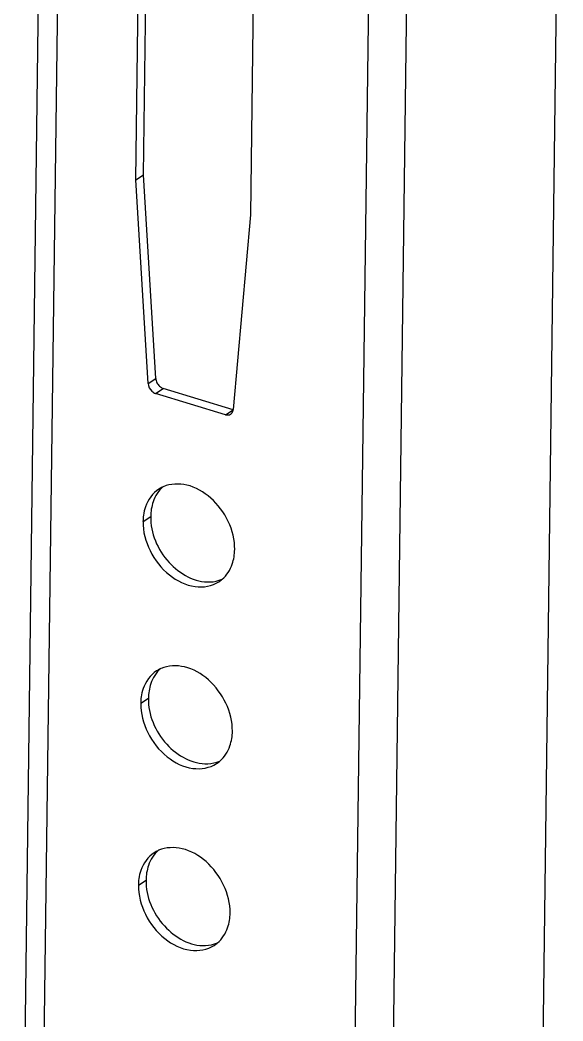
# Model space of a CAD drawing. Header units: millimetres. Extents: x -177 to 18421, y -5017 to 3255.
# Drawn here: x 4858.14 to 4872.91, y -2458.04 to -2430.85 of the extents above; entities that cross this region are included whole.
import ezdxf

# ---------------------------------------------------------------- set-up
doc = ezdxf.new("R2010")
doc.units = ezdxf.units.MM
doc.header["$LTSCALE"] = 46.255
doc.layers.get('0').update_dxf_attribs({"linetype": 'CONTINUOUS'})
doc.layers.add('02___PRT_ALL_AXES', color=7, linetype='CONTINUOUS')

msp = doc.modelspace()

# ---------------------------------------------------------------- linework, layer by layer
at = {"color": 3, "linetype": 'Continuous'}
for p, q in [((4872.907, -2415.619), (4872.111, -2477.751)), ((4868.806, -2418.275), (4868.01, -2480.407)), ((4867.735, -2420.802), (4867.001, -2478.1)), ((4858.662, -2469.613), (4859.216, -2426.319)), ((4858.141, -2469.653), (4858.692, -2426.658)), ((4861.293, -2435.198), (4861.368, -2429.317)), ((4864.485, -2430.267), (4864.409, -2436.148)), ((4861.624, -2440.725), (4861.293, -2435.198)), ((4864.409, -2436.148), (4863.94, -2441.431)), ((4863.73, -2441.574), (4861.828, -2440.995))]:
    msp.add_line(p, q, dxfattribs=at)
at = {"color": 7, "linetype": 'Continuous'}
for p, q in [((4861.501, -2435.063), (4861.577, -2429.182)), ((4861.293, -2435.198), (4861.501, -2435.063)), ((4861.832, -2440.59), (4861.501, -2435.063)), ((4861.624, -2440.725), (4861.832, -2440.59)), ((4861.828, -2440.995), (4862.037, -2440.86)), ((4863.939, -2441.439), (4862.037, -2440.86)), ((4863.73, -2441.574), (4863.939, -2441.439))]:
    msp.add_line(p, q, dxfattribs=at)
for points in [[(4861.832, -2440.59), (4861.835, -2440.629), (4861.846, -2440.669), (4861.864, -2440.704)], [(4861.864, -2440.704), (4861.882, -2440.742), (4861.908, -2440.776), (4861.939, -2440.803)], [(4861.939, -2440.803), (4861.967, -2440.828), (4862.001, -2440.849), (4862.037, -2440.86)]]:
    msp.add_open_spline(points, degree=3, dxfattribs=at)
at = {"color": 3, "linetype": 'Continuous'}
for points in [[(4861.624, -2440.725), (4861.628, -2440.804), (4861.671, -2440.885), (4861.729, -2440.937)], [(4861.729, -2440.937), (4861.758, -2440.963), (4861.792, -2440.984), (4861.828, -2440.995)], [(4863.73, -2441.574), (4863.775, -2441.588), (4863.83, -2441.585), (4863.869, -2441.56)], [(4863.906, -2441.525), (4863.926, -2441.499), (4863.937, -2441.464), (4863.94, -2441.431)]]:
    msp.add_open_spline(points, degree=3, dxfattribs=at)
msp.add_open_spline([(4863.869, -2441.56), (4863.876, -2441.555), (4863.889, -2441.545), (4863.9, -2441.532), (4863.906, -2441.525)], degree=3, knots=[0, 0, 0, 0, 0.496336, 1, 1, 1, 1], dxfattribs=at)
at = {"layer": '02___PRT_ALL_AXES', "color": 7, "linetype": 'Continuous'}
for p, q in [((4861.487, -2444.474), (4861.695, -2444.338)), ((4861.423, -2449.412), (4861.632, -2449.277)), ((4861.36, -2454.35), (4861.569, -2454.215))]:
    msp.add_line(p, q, dxfattribs=at)
at = {"layer": '02___PRT_ALL_AXES', "color": 3, "linetype": 'Continuous'}
for centre, radius, start, end in [((4862.377, -2444.303), 0.844, 115.4309, 122.9155), ((4862.379, -2444.306), 0.848, 113.6105, 115.4251), ((4862.857, -2444.49), 1.371, 172.1081, 179.3146), ((4863.086, -2445.399), 0.85, 302.9319, 310.5766), ((4862.314, -2449.241), 0.844, 115.4309, 122.9155), ((4862.315, -2449.244), 0.848, 113.6105, 115.4251), ((4862.794, -2449.428), 1.371, 172.1081, 179.3146), ((4863.023, -2450.338), 0.85, 302.9319, 310.5766), ((4862.25, -2454.179), 0.844, 115.4309, 122.9155), ((4862.252, -2454.183), 0.848, 113.6105, 115.4251), ((4862.731, -2454.366), 1.371, 172.1081, 179.3146), ((4862.96, -2455.276), 0.85, 302.9319, 310.5766)]:
    msp.add_arc(centre, radius, start, end, dxfattribs=at)
for points in [[(4861.918, -2443.594), (4861.749, -2443.704), (4861.619, -2443.885), (4861.553, -2444.076)], [(4861.553, -2444.076), (4861.528, -2444.149), (4861.51, -2444.225), (4861.5, -2444.302)], [(4863.914, -2445.631), (4863.957, -2445.504), (4863.978, -2445.368), (4863.98, -2445.234)], [(4863.639, -2446.045), (4863.765, -2445.937), (4863.86, -2445.788), (4863.914, -2445.631)], [(4861.855, -2448.533), (4861.686, -2448.642), (4861.556, -2448.824), (4861.49, -2449.014)], [(4861.49, -2449.014), (4861.465, -2449.087), (4861.447, -2449.163), (4861.436, -2449.24)], [(4863.85, -2450.569), (4863.894, -2450.442), (4863.915, -2450.306), (4863.917, -2450.172)], [(4863.576, -2450.983), (4863.702, -2450.875), (4863.796, -2450.726), (4863.85, -2450.569)], [(4861.792, -2453.471), (4861.623, -2453.58), (4861.492, -2453.762), (4861.427, -2453.952)], [(4861.427, -2453.952), (4861.401, -2454.025), (4861.384, -2454.102), (4861.373, -2454.178)], [(4863.787, -2455.508), (4863.831, -2455.381), (4863.852, -2455.244), (4863.854, -2455.11)], [(4863.513, -2455.921), (4863.638, -2455.814), (4863.733, -2455.664), (4863.787, -2455.508)]]:
    msp.add_open_spline(points, degree=3, dxfattribs=at)
at = {"layer": '02___PRT_ALL_AXES', "color": 7, "linetype": 'Continuous'}
for points in [[(4862.036, -2443.527), (4861.91, -2443.635), (4861.816, -2443.784), (4861.762, -2443.941)], [(4861.762, -2443.941), (4861.718, -2444.068), (4861.697, -2444.204), (4861.695, -2444.338)], [(4863.311, -2446.117), (4863.422, -2446.112), (4863.534, -2446.087), (4863.636, -2446.043)], [(4861.973, -2448.465), (4861.847, -2448.573), (4861.752, -2448.723), (4861.698, -2448.879)], [(4861.698, -2448.879), (4861.655, -2449.006), (4861.634, -2449.142), (4861.632, -2449.277)], [(4863.247, -2451.055), (4863.359, -2451.05), (4863.471, -2451.025), (4863.573, -2450.981)], [(4861.91, -2453.403), (4861.784, -2453.511), (4861.689, -2453.661), (4861.635, -2453.817)], [(4861.635, -2453.817), (4861.591, -2453.944), (4861.57, -2454.081), (4861.569, -2454.215)], [(4863.184, -2455.993), (4863.295, -2455.988), (4863.408, -2455.964), (4863.51, -2455.919)]]:
    msp.add_open_spline(points, degree=3, dxfattribs=at)
at = {"layer": '02___PRT_ALL_AXES', "color": 3, "linetype": 'Continuous'}
for points, knots in [([(4863.98, -2445.234), (4863.987, -2444.72), (4863.593, -2443.933), (4862.732, -2443.432), (4862.234, -2443.444), (4862.039, -2443.529)], [0, 0, 0, 0, 0.527776, 0.781675, 1, 1, 1, 1]), ([(4861.487, -2444.474), (4861.483, -2444.745), (4861.63, -2445.304), (4862.147, -2445.953), (4862.849, -2446.315), (4863.365, -2446.232), (4863.548, -2446.113)], [0, 0, 0, 0, 0.26432, 0.538702, 0.787242, 1, 1, 1, 1]), ([(4863.917, -2450.172), (4863.923, -2449.658), (4863.53, -2448.871), (4862.669, -2448.37), (4862.17, -2448.383), (4861.976, -2448.468)], [0, 0, 0, 0, 0.527776, 0.781675, 1, 1, 1, 1]), ([(4861.423, -2449.412), (4861.42, -2449.683), (4861.567, -2450.243), (4862.084, -2450.891), (4862.786, -2451.253), (4863.302, -2451.17), (4863.485, -2451.051)], [0, 0, 0, 0, 0.26432, 0.538702, 0.787242, 1, 1, 1, 1]), ([(4863.854, -2455.11), (4863.86, -2454.596), (4863.466, -2453.809), (4862.606, -2453.309), (4862.107, -2453.321), (4861.912, -2453.406)], [0, 0, 0, 0, 0.527776, 0.781675, 1, 1, 1, 1]), ([(4861.36, -2454.35), (4861.357, -2454.622), (4861.504, -2455.181), (4862.02, -2455.829), (4862.723, -2456.191), (4863.238, -2456.108), (4863.422, -2455.989)], [0, 0, 0, 0, 0.26432, 0.538702, 0.787242, 1, 1, 1, 1])]:
    msp.add_open_spline(points, degree=3, knots=knots, dxfattribs=at)
at = {"layer": '02___PRT_ALL_AXES', "color": 7, "linetype": 'Continuous'}
for points in [[(4861.695, -2444.338), (4861.69, -2444.786), (4862.045, -2445.653), (4862.899, -2446.136), (4863.311, -2446.117)], [(4861.632, -2449.277), (4861.626, -2449.724), (4861.982, -2450.591), (4862.836, -2451.074), (4863.247, -2451.055)], [(4861.569, -2454.215), (4861.563, -2454.662), (4861.919, -2455.529), (4862.773, -2456.012), (4863.184, -2455.993)]]:
    msp.add_open_spline(points, degree=3, knots=[0, 0, 0, 0, 0.520709, 1, 1, 1, 1], dxfattribs=at)

doc.saveas('drawing.dxf')
